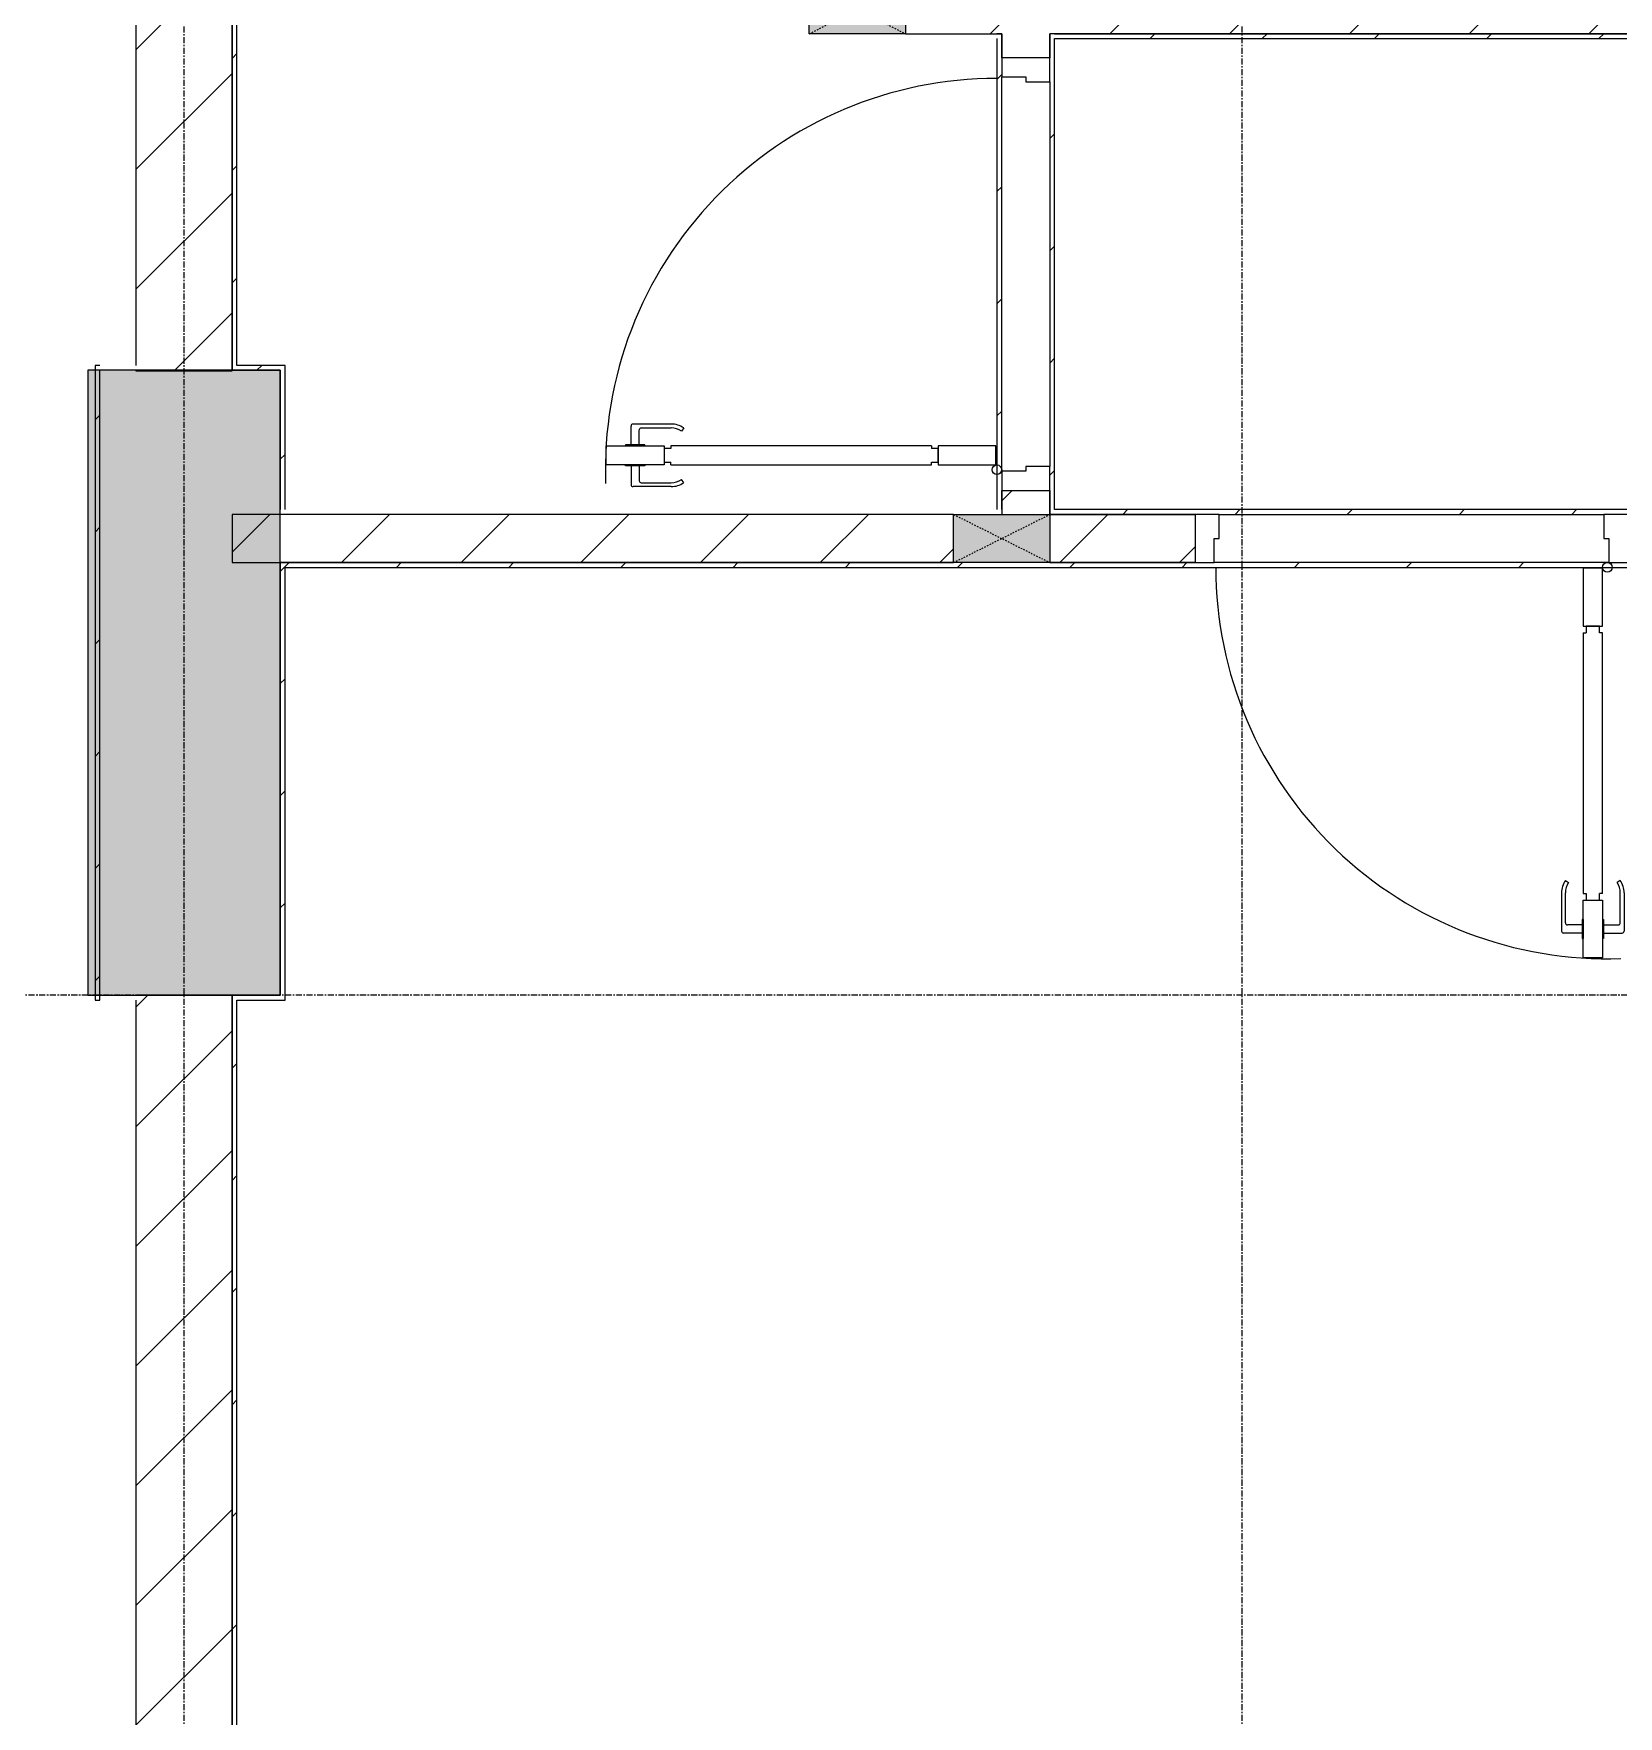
# Model space of a CAD drawing. Header units: millimetres. Extents: x 5359 to 218750, y -16347 to 109893.
# Drawn here: x 52440 to 55735, y 37737 to 41237 of the extents above; entities that cross this region are included whole.
import ezdxf

# ---------------------------------------------------------------- set-up
doc = ezdxf.new("R2010")
doc.units = ezdxf.units.MM
doc.linetypes.add('Dash', pattern=[6, 3, -3])
doc.linetypes.add('Grid Line', pattern=[22.225, 12.7, -3.175, 3.175, -3.175])
for name, color, linetype, lineweight in [('0-1', 7, 'Continuous', 5), ('A-DETL-GENF-1', 9, 'Continuous', 9), ('A-DOOR-1', 9, 'Continuous', 9), ('A-WALL', 113, 'Continuous', 9), ('A-WALL-1', 53, 'Continuous', 18), ('A-WALL-2', 9, 'Continuous', 9), ('A-WALL-3', 113, 'Continuous', 18), ('A-WALL-PATT-1', 10, 'Continuous', 9), ('A-WALL-PATT-2', 9, 'Continuous', 9), ('A-WALL-PATT-3', 111, 'Continuous', 9), ('I-WALL-1', 53, 'Continuous', 18), ('I-WALL-3', 2, 'Continuous', 18), ('S-COLS-1', 253, 'Continuous', 5), ('S-COLS-2', 53, 'Continuous', 18), ('S-COLS-3', 9, 'Continuous', 9), ('S-COLS-HDLN-1', 9, 'Dash', 9), ('S-GRID-1', 1, 'Grid Line', 9)]:
    doc.layers.add(name, color=color, linetype=linetype, lineweight=lineweight)
pattern_1 = [(45, (0, 0), (-124.4508, 124.4508), [])]
pattern_2 = [(45, (0, 0), (-116.67262, 116.67262), [])]

# ---------------------------------------------------------------- blocks, each defined once
blk = doc.blocks.new('NCV_TKTC_KET CAU_rvt-1-TKCS_MB ĐỊNH VỊ CỔNG-HÀNG RÀO')
at = {"layer": 'S-COLS-1'}
blk.add_hatch(color=256, dxfattribs=at).paths.add_polyline_path([(52952.6, 39236.9), (52952.6, 40536.9), (52552.6, 40536.9), (52552.6, 39236.9)])
at = {"layer": 'S-COLS-2'}
for p, q in [((52952.6, 40536.9), (52552.6, 40536.9)), ((52552.6, 40536.9), (52552.6, 39236.9)), ((52952.6, 39236.9), (52952.6, 40536.9)), ((52552.6, 39236.9), (52952.6, 39236.9))]:
    blk.add_line(p, q, dxfattribs=at)
blk = doc.blocks.new('DOOR_CW_01 CANH MO-PANEL KINH - DIW_01-900x2200-CỬA GỖ VÂN LAMINATE-553393-TKCS_MB ĐỊNH VỊ CỔNG-HÀNG RÀO')
at = {"layer": 'A-DETL-GENF-1'}
for p, q in [((-397, 872), (-357, 872)), ((-397, 752), (-397, 872)), ((-357, 872), (-357, 752)), ((-442, 737), (-442, 816.5)), ((-399, 820.5), (-438, 820.5)), ((-399, 831.8), (-397, 831.8)), ((-399, 792.2), (-399, 831.8)), ((-397, 792.2), (-397, 831.8)), ((-357, 792.2), (-357, 831.8)), ((-355, 831.8), (-357, 831.8)), ((-355, 792.2), (-355, 831.8)), ((-355, 820.5), (-316, 820.5)), ((-312, 737), (-312, 816.5)), ((-434, 799.5), (-434, 737)), ((-399, 803.5), (-430, 803.5)), ((-397, 792.2), (-399, 792.2)), ((-357, 792.2), (-355, 792.2)), ((-355, 803.5), (-324, 803.5)), ((-320, 799.5), (-320, 737)), ((-357, 752), (-397, 752)), ((-397, 738), (-391, 738)), ((-397, 738), (-397, 196)), ((-363, 752), (-391, 752)), ((-391, 752), (-391, 738)), ((-363, 738), (-363, 752)), ((-357, 738), (-363, 738)), ((-357, 196), (-357, 738)), ((-433.9, 711.2), (-427.3, 715.8)), ((-320.1, 711.2), (-326.7, 715.8)), ((-397, 196), (-391, 196)), ((-357, 182), (-397, 182)), ((-397, 182), (-397, 62)), ((-391, 196), (-391, 182)), ((-391, 182), (-363, 182)), ((-357, 196), (-363, 196)), ((-363, 182), (-363, 196)), ((-357, 62), (-357, 182)), ((-397, 62), (-357, 62))]:
    blk.add_line(p, q, dxfattribs=at)
blk.add_circle((-407, 60), 10, dxfattribs=at)
for centre, radius, start, end in [((-407, 60), 814, 360, 92), ((-438, 816.5), 4, 90, 180), ((-316, 816.5), 4, 0, 90), ((-430, 799.5), 4, 90, 180), ((-324, 799.5), 4, 360, 90), ((-397, 737), 45, 180, 215), ((-397, 737), 37, 180, 215), ((-357, 737), 37, 325, 0), ((-357, 737), 45, 325, 0)]:
    blk.add_arc(centre, radius, start, end, dxfattribs=at)
at = {"layer": 'A-DOOR-1'}
for p, q in [((-410, 50), (-450, 50)), ((-450, 50), (-450, -50)), ((-410, 0), (-410, 50)), ((-407, 50), (-382, 50)), ((450, 50), (410, 50)), ((410, 50), (410, 0)), ((450, -50), (450, 50)), ((-400, 0), (-410, 0)), ((-400, -50), (-400, 0)), ((410, 0), (400, 0)), ((400, 0), (400, -50)), ((-450, -50), (-400, -50)), ((400, -50), (450, -50))]:
    blk.add_line(p, q, dxfattribs=at)
blk = doc.blocks.new('G1_SOF - BO TRU - 100x200-V26-TKCS_MB ĐỊNH VỊ CỔNG-HÀNG RÀO')
at = {"layer": 'S-COLS-3'}
blk.add_hatch(color=256, dxfattribs=at).paths.add_polyline_path([(-50, -100), (50, -100), (50, 100), (-50, 100)])
at = {"layer": 'S-COLS-2'}
for p, q in [((-50, 100), (50, 100)), ((-50, -100), (-50, 100)), ((50, 100), (50, -100)), ((50, -100), (-50, -100))]:
    blk.add_line(p, q, dxfattribs=at)
at = {"layer": 'S-COLS-HDLN-1'}
for p, q in [((50, -100), (-50, 100)), ((-50, -100), (50, 100))]:
    blk.add_line(p, q, dxfattribs=at)
blk = doc.blocks.new('DOOR_CW_01 CANH MO-PANEL KINH - DIG_01-900x2200-CỬA NHÔM KÍNH-400868-TKCS_MB ĐỊNH VỊ CỔNG-HÀNG RÀO')
at = {"layer": 'A-DETL-GENF-1'}
for p, q in [((-397, 872), (-357, 872)), ((-397, 752), (-397, 872)), ((-357, 872), (-357, 752)), ((-442, 737), (-442, 816.5)), ((-399, 820.5), (-438, 820.5)), ((-399, 831.8), (-397, 831.8)), ((-399, 792.2), (-399, 831.8)), ((-397, 792.2), (-397, 831.8)), ((-357, 792.2), (-357, 831.8)), ((-355, 831.8), (-357, 831.8)), ((-355, 792.2), (-355, 831.8)), ((-355, 820.5), (-316, 820.5)), ((-312, 737), (-312, 816.5)), ((-434, 799.5), (-434, 737)), ((-399, 803.5), (-430, 803.5)), ((-397, 792.2), (-399, 792.2)), ((-357, 792.2), (-355, 792.2)), ((-355, 803.5), (-324, 803.5)), ((-320, 799.5), (-320, 737)), ((-357, 752), (-397, 752)), ((-397, 738), (-391, 738)), ((-397, 738), (-397, 196)), ((-363, 752), (-391, 752)), ((-391, 752), (-391, 738)), ((-363, 738), (-363, 752)), ((-357, 738), (-363, 738)), ((-357, 196), (-357, 738)), ((-433.9, 711.2), (-427.3, 715.8)), ((-320.1, 711.2), (-326.7, 715.8)), ((-397, 196), (-391, 196)), ((-357, 182), (-397, 182)), ((-397, 182), (-397, 62)), ((-391, 196), (-391, 182)), ((-391, 182), (-363, 182)), ((-357, 196), (-363, 196)), ((-363, 182), (-363, 196)), ((-357, 62), (-357, 182)), ((-397, 62), (-357, 62))]:
    blk.add_line(p, q, dxfattribs=at)
blk.add_circle((-407, 60), 10, dxfattribs=at)
for centre, radius, start, end in [((-407, 60), 814, 360, 92), ((-438, 816.5), 4, 90, 180), ((-316, 816.5), 4, 0, 90), ((-430, 799.5), 4, 90, 180), ((-324, 799.5), 4, 360, 90), ((-397, 737), 45, 180, 215), ((-397, 737), 37, 180, 215), ((-357, 737), 37, 325, 0), ((-357, 737), 45, 325, 0)]:
    blk.add_arc(centre, radius, start, end, dxfattribs=at)
at = {"layer": 'A-DOOR-1'}
for p, q in [((-410, 50), (-450, 50)), ((-450, 50), (-450, -50)), ((-410, 0), (-410, 50)), ((-407, 50), (-382, 50)), ((450, 50), (410, 50)), ((410, 50), (410, 0)), ((450, -50), (450, 50)), ((-400, 0), (-410, 0)), ((-400, -50), (-400, 0)), ((410, 0), (400, 0)), ((400, 0), (400, -50)), ((-450, -50), (-400, -50)), ((400, -50), (450, -50))]:
    blk.add_line(p, q, dxfattribs=at)
blk = doc.blocks.new('NCV_TKTC_TANG 1_rvt-1-TKCS_MB ĐỊNH VỊ CỔNG-HÀNG RÀO')
at = {"layer": 'A-WALL-PATT-1'}
h = blk.add_hatch(dxfattribs=at)
h.set_pattern_fill('FP_2', color=256, style=0, pattern_type=2)
h.set_pattern_definition(pattern_1)
h.paths.add_polyline_path([(56754.2, 41236.9), (56754.2, 41336.9), (54252.6, 41336.9), (54252.6, 41236.9), (56197, 41236.9)])
h = blk.add_hatch(dxfattribs=at)
h.set_pattern_fill('FP_2', color=256, style=0, pattern_type=2)
h.set_pattern_definition(pattern_1)
h.paths.add_polyline_path([(54552.6, 40236.9), (54552.6, 40286.9), (54452.6, 40286.9), (54452.6, 40236.9), (54502.6, 40236.9)])
h.paths.add_polyline_path([(54502.6, 41186.9), (54552.6, 41186.9), (54552.6, 41236.9), (54452.6, 41236.9), (54452.6, 41186.9)])
h = blk.add_hatch(dxfattribs=at)
h.set_pattern_fill('FP_2', color=256, style=0, pattern_type=2)
h.set_pattern_definition(pattern_1)
h.paths.add_polyline_path([(55952.6, 40136.9), (56054.2, 40136.9), (56054.2, 40236.9), (55754.6, 40236.9), (55754.6, 40136.9), (55852.6, 40136.9)])
h.paths.add_polyline_path([(52852.6, 40136.9), (54352.6, 40136.9), (54352.6, 40236.9), (52852.6, 40236.9)])
h.paths.add_polyline_path([(54552.6, 40136.9), (54854.6, 40136.9), (54854.6, 40236.9), (54552.6, 40236.9), (54552.6, 40186.9)])
h.paths.add_polyline_path([(57407.4, 40136.9), (57652.6, 40136.9), (57652.6, 40236.9), (56854.2, 40236.9), (56854.2, 40136.9)])
at = {"layer": 'A-WALL-PATT-2'}
h = blk.add_hatch(dxfattribs=at)
h.set_pattern_fill('FP_3', color=256, style=0, pattern_type=2)
h.set_pattern_definition(pattern_2)
h.paths.add_polyline_path([(52852.6, 40536.9), (52862.6, 40536.9), (52862.6, 43836.9), (52852.6, 43836.9), (52852.6, 40855.3)])
h = blk.add_hatch(dxfattribs=at)
h.set_pattern_fill('FP_3', color=256, style=0, pattern_type=2)
h.set_pattern_definition(pattern_2)
h.paths.add_polyline_path([(54452.6, 40246.9), (54452.6, 41236.9), (54442.6, 41236.9), (54442.6, 40246.9)])
h = blk.add_hatch(dxfattribs=at)
h.set_pattern_fill('FP_3', color=256, style=0, pattern_type=2)
h.set_pattern_definition(pattern_2)
h.paths.add_polyline_path([(54562.6, 40246.9), (54562.6, 41236.9), (54552.6, 41236.9), (54552.6, 40246.9)])
h = blk.add_hatch(dxfattribs=at)
h.set_pattern_fill('FP_3', color=256, style=0, pattern_type=2)
h.set_pattern_definition(pattern_2)
h.paths.add_polyline_path([(56197, 41226.9), (57862.6, 41226.9), (57862.6, 41236.9), (54562.6, 41236.9), (54562.6, 41226.9), (54986.6, 41226.9)])
h = blk.add_hatch(dxfattribs=at)
h.set_pattern_fill('FP_3', color=256, style=0, pattern_type=2)
h.set_pattern_definition(pattern_2)
h.paths.add_polyline_path([(52962.6, 40536.9), (52962.6, 40546.9), (52862.6, 40546.9), (52862.6, 40536.9), (52952.6, 40536.9)])
h = blk.add_hatch(dxfattribs=at)
h.set_pattern_fill('FP_3', color=256, style=0, pattern_type=2)
h.set_pattern_definition(pattern_2)
h.paths.add_polyline_path([(52952.6, 40246.9), (52962.6, 40246.9), (52962.6, 40536.9), (52952.6, 40536.9)])
h = blk.add_hatch(dxfattribs=at)
h.set_pattern_fill('FP_3', color=256, style=0, pattern_type=2)
h.set_pattern_definition(pattern_2)
h.paths.add_polyline_path([(56094.2, 40236.9), (57852.6, 40236.9), (57852.6, 40246.9), (54552.6, 40246.9), (54552.6, 40236.9), (56054.2, 40236.9)])
h = blk.add_hatch(dxfattribs=at)
h.set_pattern_fill('FP_3', color=256, style=0, pattern_type=2)
h.set_pattern_definition(pattern_2)
h.paths.add_polyline_path([(52962.6, 40126.9), (55842.6, 40126.9), (55842.6, 40136.9), (52952.6, 40136.9), (52952.6, 40126.9)])
h = blk.add_hatch(dxfattribs=at)
h.set_pattern_fill('FP_3', color=256, style=0, pattern_type=2)
h.set_pattern_definition(pattern_2)
h.paths.add_polyline_path([(52962.6, 39226.9), (52962.6, 40126.9), (52952.6, 40126.9), (52952.6, 39226.9)])
h = blk.add_hatch(dxfattribs=at)
h.set_pattern_fill('FP_3', color=256, style=0, pattern_type=2)
h.set_pattern_definition(pattern_2)
h.paths.add_polyline_path([(52852.6, 35746.9), (52862.6, 35746.9), (52862.6, 39226.9), (52852.6, 39226.9), (52852.6, 38882.8)])
at = {"layer": 'A-WALL-1'}
for p, q in [((54252.6, 41236.9), (54452.6, 41236.9)), ((54452.6, 41236.9), (54452.6, 41186.9)), ((54552.6, 41186.9), (54552.6, 41236.9)), ((54562.6, 41236.9), (56754.2, 41236.9)), ((54452.6, 40286.9), (54452.6, 40236.9)), ((54552.6, 40236.9), (54552.6, 40286.9)), ((54352.6, 40236.9), (52852.6, 40236.9)), ((52852.6, 40236.9), (52852.6, 40136.9)), ((54854.6, 40236.9), (54552.6, 40236.9)), ((52852.6, 40136.9), (54352.6, 40136.9)), ((54552.6, 40136.9), (54854.6, 40136.9))]:
    blk.add_line(p, q, dxfattribs=at)
at = {"layer": 'A-WALL-2'}
blk.add_line((54562.6, 41236.9), (54552.6, 41236.9), dxfattribs=at)
at = {"layer": 'I-WALL-1'}
for p, q in [((52852.6, 43836.9), (52852.6, 40536.9)), ((52862.6, 40546.9), (52862.6, 43826.9)), ((54452.6, 41236.9), (54442.6, 41236.9)), ((54452.6, 41186.9), (54452.6, 41236.9)), ((54552.6, 41236.9), (54552.6, 41186.9)), ((56754.2, 41236.9), (54562.6, 41236.9)), ((54442.6, 41226.9), (54442.6, 40246.9)), ((54562.6, 41226.9), (57862.6, 41226.9)), ((54562.6, 40246.9), (54562.6, 41226.9)), ((54452.6, 40326.9), (54452.6, 41146.9)), ((54552.6, 41136.9), (54552.6, 40336.9)), ((52852.6, 40536.9), (52862.6, 40536.9)), ((52962.6, 40546.9), (52862.6, 40546.9)), ((52862.6, 40536.9), (52952.6, 40536.9)), ((52952.6, 40536.9), (52952.6, 40246.9)), ((52962.6, 40536.9), (52962.6, 40546.9)), ((52962.6, 40246.9), (52962.6, 40536.9)), ((54452.6, 40246.9), (54452.6, 40286.9)), ((54552.6, 40286.9), (54552.6, 40246.9)), ((54552.6, 40246.9), (54552.6, 40236.9)), ((54552.6, 40236.9), (54854.6, 40236.9)), ((57852.6, 40246.9), (54562.6, 40246.9)), ((54904.6, 40236.9), (55704.6, 40236.9)), ((54352.6, 40136.9), (52952.6, 40136.9)), ((52952.6, 40136.9), (52952.6, 40126.9)), ((52952.6, 40126.9), (52952.6, 39236.9)), ((52962.6, 40126.9), (55842.6, 40126.9)), ((52962.6, 39226.9), (52962.6, 40126.9)), ((54854.6, 40136.9), (54552.6, 40136.9)), ((55714.6, 40136.9), (54894.6, 40136.9)), ((52952.6, 39236.9), (52852.6, 39236.9)), ((52852.6, 39236.9), (52852.6, 39226.9)), ((52852.6, 39226.9), (52852.6, 35746.9)), ((52862.6, 39226.9), (52952.6, 39226.9)), ((52862.6, 35746.9), (52862.6, 39226.9)), ((52952.6, 39226.9), (52962.6, 39226.9))]:
    blk.add_line(p, q, dxfattribs=at)
at = {"layer": 'A-DOOR-1'}
for name, p, rotation in [('DOOR_CW_01 CANH MO-PANEL KINH - DIG_01-900x2200-CỬA NHÔM KÍNH-400868-TKCS_MB ĐỊNH VỊ CỔNG-HÀNG RÀO', (54502.6, 40736.9), 90.0000000000011), ('DOOR_CW_01 CANH MO-PANEL KINH - DIW_01-900x2200-CỬA GỖ VÂN LAMINATE-553393-TKCS_MB ĐỊNH VỊ CỔNG-HÀNG RÀO', (55304.6, 40186.9), 180)]:
    blk.add_blockref(name, p, dxfattribs=dict(at, rotation=rotation))
at = {"layer": 'S-COLS-3', "rotation": 270.0000000000007}
for p in [(54152.6, 41286.9), (54452.6, 40186.9)]:
    blk.add_blockref('G1_SOF - BO TRU - 100x200-V26-TKCS_MB ĐỊNH VỊ CỔNG-HÀNG RÀO', p, dxfattribs=at)

msp = doc.modelspace()

# ---------------------------------------------------------------- hatches: boundary and pattern name
at = {"layer": 'A-WALL-PATT-3'}
h = msp.add_hatch(dxfattribs=at)
h.set_pattern_fill('FP_1', color=256, style=0, pattern_type=2)
h.set_pattern_definition(pattern_1)
h.paths.add_polyline_path([(52852.6, 40535.7), (52852.6, 43837), (52652.6, 43837), (52652.6, 40535.7)])
h = msp.add_hatch(dxfattribs=at)
h.set_pattern_fill('FP_32', color=256, style=0, pattern_type=2)
h.set_pattern_definition(pattern_2)
h.paths.add_polyline_path([(52577.6, 39226.9), (52577.6, 40546.9), (52567.6, 40546.9), (52567.6, 39226.9)])
h = msp.add_hatch(dxfattribs=at)
h.set_pattern_fill('FP_1', color=256, style=0, pattern_type=2)
h.set_pattern_definition(pattern_1)
h.paths.add_polyline_path([(52652.6, 35737.4), (52852.6, 35737.4), (52852.6, 39236.9), (52652.6, 39236.9), (52652.6, 38882.8)])

# ---------------------------------------------------------------- linework, layer by layer
at = {"layer": 'A-WALL'}
msp.add_line((52652.6, 43837), (52652.6, 40546.9), dxfattribs=at)
at = {"layer": 'A-WALL-3'}
for p, q in [((52852.6, 40535.7), (52852.6, 43837)), ((52652.6, 40536.9), (52652.6, 40535.7)), ((52652.6, 40535.7), (52852.6, 40535.7)), ((52852.6, 39236.9), (52652.6, 39236.9)), ((52852.6, 35737.4), (52852.6, 39236.9)), ((52652.6, 39226.9), (52652.6, 35747.4))]:
    msp.add_line(p, q, dxfattribs=at)
at = {"layer": 'I-WALL-3'}
for p, q in [((52577.6, 40546.9), (52567.6, 40546.9)), ((52567.6, 40546.9), (52567.6, 39226.9)), ((52577.6, 39226.9), (52577.6, 40536.9)), ((52567.6, 39226.9), (52577.6, 39226.9))]:
    msp.add_line(p, q, dxfattribs=at)
at = {"layer": 'S-GRID-1'}
for p, q in [((52752.6, 13102.5), (52752.6, 80482.7)), ((54952.6, 13102.5), (54952.6, 80482.7)), ((135474.6, 39236.9), (24837.1, 39236.9))]:
    msp.add_line(p, q, dxfattribs=at)

# ---------------------------------------------------------------- block references
at = {"layer": '0-1'}
for name in ['NCV_TKTC_KET CAU_rvt-1-TKCS_MB ĐỊNH VỊ CỔNG-HÀNG RÀO', 'NCV_TKTC_TANG 1_rvt-1-TKCS_MB ĐỊNH VỊ CỔNG-HÀNG RÀO']:
    msp.add_blockref(name, (0, 0), dxfattribs=at)

doc.saveas('drawing.dxf')
